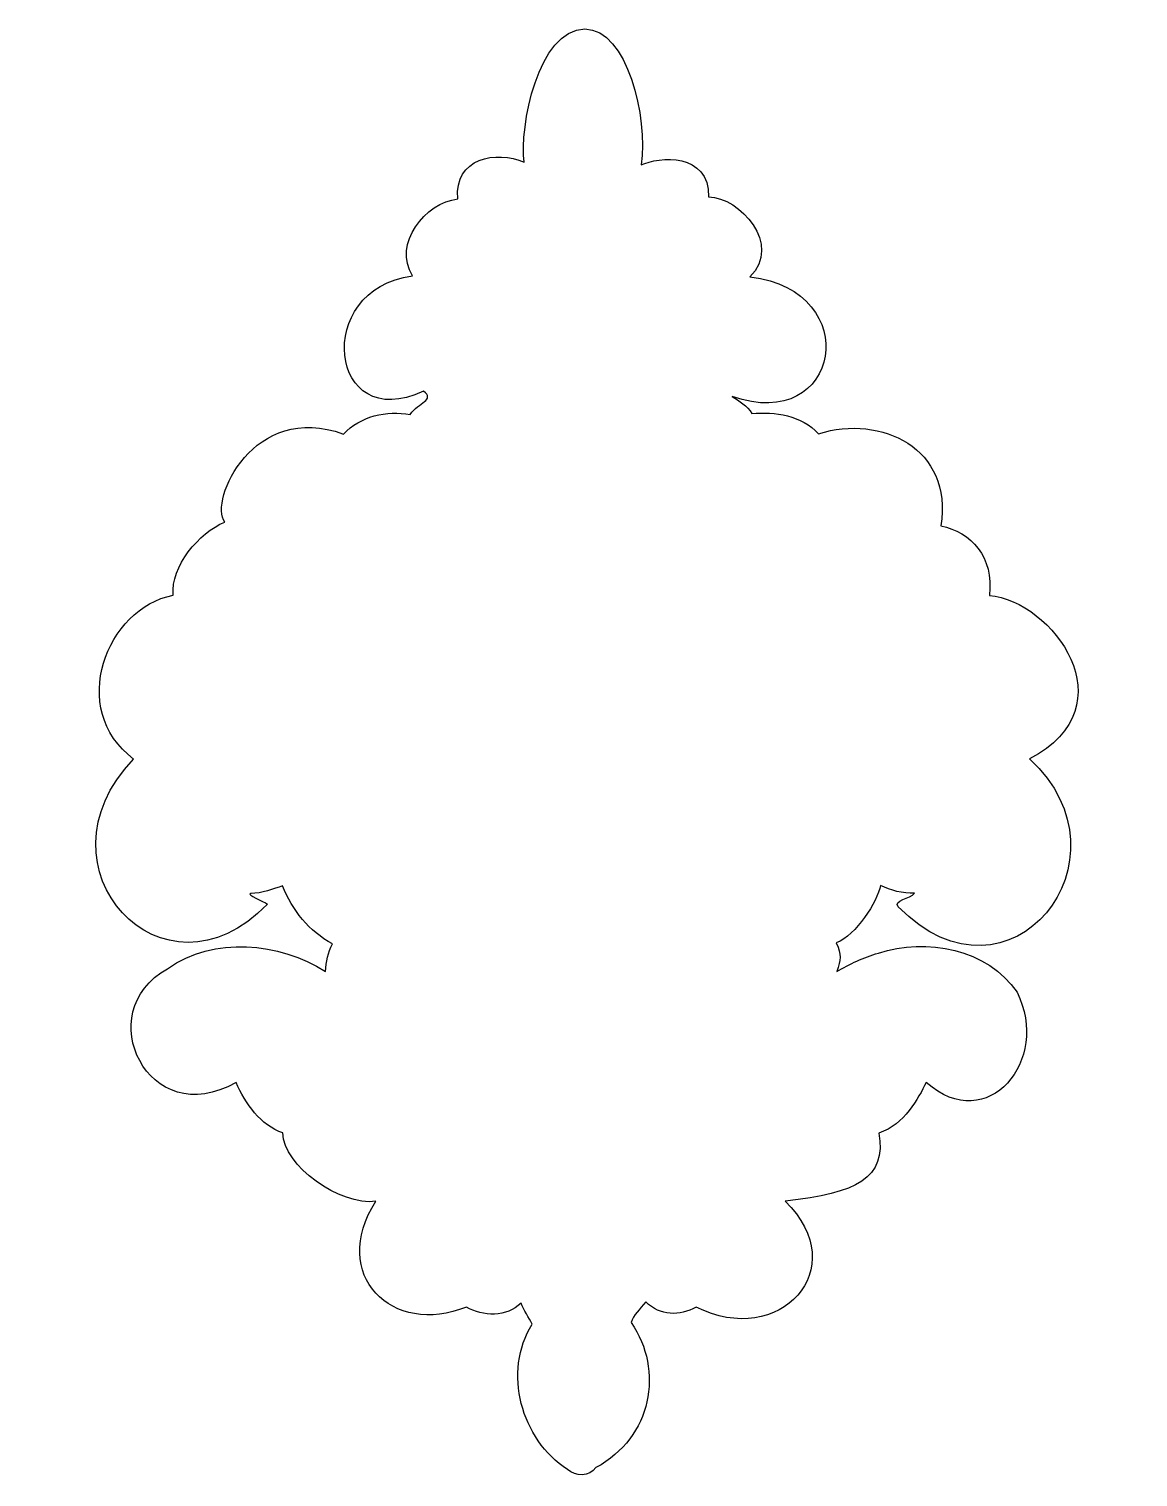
# Model space of a CAD drawing. Header units: centimetres. Extents: x -8 to 6.8, y -7.7 to 11.6.
import ezdxf

# ---------------------------------------------------------------- set-up
doc = ezdxf.new("R2010")
doc.units = ezdxf.units.CM
doc.header["$MEASUREMENT"] = 0
doc.layers.add('Layer 1', color=7, linetype='Continuous')

msp = doc.modelspace()

# ---------------------------------------------------------------- linework, layer by layer
at = {"layer": 'Layer 1', "color": 14}
msp.add_open_spline([(-0.54762, 11.6155), (-1.17815, 11.60964), (-1.42075, 10.2935), (-1.3579, 9.83807), (-1.3579, 9.83807), (-1.72287, 10.00042), (-2.30109, 9.89763), (-2.24071, 9.34847), (-2.24071, 9.34847), (-2.67968, 9.30069), (-3.11316, 8.75071), (-2.84524, 8.32238), (-2.84524, 8.32238), (-4.19025, 8.15065), (-3.9594, 6.18219), (-2.70054, 6.78697), (-2.70054, 6.78697), (-2.54009, 6.65912), (-2.76592, 6.6431), (-2.87665, 6.4736), (-2.87665, 6.4736), (-3.19078, 6.53075), (-3.54352, 6.45083), (-3.76548, 6.21315), (-3.76548, 6.21315), (-4.96274, 6.65445), (-5.56749, 5.32495), (-5.3479, 5.03942), (-5.3479, 5.03942), (-5.69877, 4.89587), (-6.06698, 4.44749), (-6.03841, 4.06259), (-6.03841, 4.06259), (-6.92535, 3.8983), (-7.4491, 2.53829), (-6.56427, 1.87812), (-6.56427, 1.87812), (-7.95954, 0.4337), (-6.16302, -1.49896), (-4.78081, -0.05665), (-4.78081, -0.05665), (-4.83325, -0.02058), (-5.0678, 0.07079), (-5.00157, 0.08722), (-5.00157, 0.08722), (-4.85601, 0.08439), (-4.69789, 0.1498), (-4.57824, 0.18644), (-4.57824, 0.18644), (-4.45188, -0.13576), (-4.22246, -0.42267), (-3.91513, -0.58499), (-3.91513, -0.58499), (-3.97415, -0.6976), (-4.00117, -0.82917), (-4.00526, -0.95293), (-4.00526, -0.95293), (-4.62662, -0.56869), (-5.49384, -0.47553), (-6.11118, -0.91738), (-6.11118, -0.91738), (-7.15587, -1.49271), (-6.36414, -3.10662), (-5.1992, -2.4346), (-5.1992, -2.4346), (-5.07234, -2.71683), (-4.87383, -3.0047), (-4.57412, -3.10846), (-4.57412, -3.10846), (-4.57857, -3.5376), (-3.80372, -4.08779), (-3.33495, -4.01915), (-3.33495, -4.01915), (-3.96555, -5.00236), (-3.10867, -5.83185), (-2.12755, -5.42936), (-2.12755, -5.42936), (-1.90923, -5.56104), (-1.58901, -5.56587), (-1.39995, -5.37727), (-1.39995, -5.37727), (-1.35765, -5.47321), (-1.29907, -5.56887), (-1.24947, -5.65839), (-1.24947, -5.65839), (-1.65112, -6.2899), (-1.39596, -7.20136), (-0.77983, -7.59564), (-0.77983, -7.59564), (-0.67445, -7.69695), (-0.49092, -7.69256), (-0.40197, -7.57166), (-0.40197, -7.57166), (0.34753, -7.16611), (0.50738, -6.27774), (0.06967, -5.63772), (0.06967, -5.63772), (0.10007, -5.5297), (0.17974, -5.46293), (0.26409, -5.36085), (0.26409, -5.36085), (0.45481, -5.55074), (0.71505, -5.55469), (0.93417, -5.43019), (0.93417, -5.43019), (2.04389, -5.99058), (3.03959, -4.92103), (2.12231, -4.01715), (2.12231, -4.01715), (3.07813, -3.91145), (3.47458, -3.71139), (3.37152, -3.10918), (3.37152, -3.10918), (3.71518, -2.99833), (3.89164, -2.64715), (4.0025, -2.43544), (4.0025, -2.43544), (4.82296, -3.16056), (5.66385, -2.13172), (5.21297, -1.23241), (5.21297, -1.23241), (4.8192, -0.64857), (4.00613, -0.50049), (3.36366, -0.71002), (3.36366, -0.71002), (3.16946, -0.76636), (2.98128, -0.85513), (2.8094, -0.95625), (2.8094, -0.95625), (2.86549, -0.79182), (2.87588, -0.73732), (2.80291, -0.57434), (2.80291, -0.57434), (3.07011, -0.46806), (3.34844, -0.02651), (3.39231, 0.19386), (3.39231, 0.19386), (3.53165, 0.12171), (3.6882, 0.08526), (3.84623, 0.08803), (3.84623, 0.08803), (3.78735, 0.01916), (3.56043, -0.00849), (3.62869, -0.0918), (3.62869, -0.0918), (5.11469, -1.60585), (6.82566, 0.55319), (5.37999, 1.88058), (5.37999, 1.88058), (6.72671, 2.5905), (5.67933, 3.98858), (4.84338, 4.06174), (4.84338, 4.06174), (4.90758, 4.5774), (4.59861, 4.90607), (4.1968, 4.98778), (4.1968, 4.98778), (4.36125, 6.02949), (3.40234, 6.4769), (2.5663, 6.21809), (2.5663, 6.21809), (2.34556, 6.46185), (1.97927, 6.51429), (1.67829, 6.48515), (1.67829, 6.48515), (1.6219, 6.58888), (1.50433, 6.6583), (1.41619, 6.71418), (1.41619, 6.71418), (2.85611, 6.20074), (3.19572, 8.12908), (1.65266, 8.30829), (1.65266, 8.30829), (2.08586, 8.73848), (1.51476, 9.371), (1.09952, 9.37655), (1.09952, 9.37655), (1.11588, 9.96912), (0.43276, 9.91756), (0.2023, 9.80189), (0.2023, 9.80189), (0.2969, 10.43436), (0.01239, 11.61025), (-0.54763, 11.61547), (-0.54763, 11.61547), (-0.54763, 11.61547), (-0.54762, 11.6155), (-0.54762, 11.6155)], degree=3, knots=[0, 0, 0, 0, 0.02083333, 0.02083333, 0.02083333, 0.02083333, 0.04166667, 0.04166667, 0.04166667, 0.04166667, 0.0625, 0.0625, 0.0625, 0.0625, 0.08333333, 0.08333333, 0.08333333, 0.08333333, 0.10416667, 0.10416667, 0.10416667, 0.10416667, 0.125, 0.125, 0.125, 0.125, 0.14583333, 0.14583333, 0.14583333, 0.14583333, 0.16666667, 0.16666667, 0.16666667, 0.16666667, 0.1875, 0.1875, 0.1875, 0.1875, 0.20833333, 0.20833333, 0.20833333, 0.20833333, 0.22916667, 0.22916667, 0.22916667, 0.22916667, 0.25, 0.25, 0.25, 0.25, 0.27083333, 0.27083333, 0.27083333, 0.27083333, 0.29166667, 0.29166667, 0.29166667, 0.29166667, 0.3125, 0.3125, 0.3125, 0.3125, 0.33333333, 0.33333333, 0.33333333, 0.33333333, 0.35416667, 0.35416667, 0.35416667, 0.35416667, 0.375, 0.375, 0.375, 0.375, 0.39583333, 0.39583333, 0.39583333, 0.39583333, 0.41666667, 0.41666667, 0.41666667, 0.41666667, 0.4375, 0.4375, 0.4375, 0.4375, 0.45833333, 0.45833333, 0.45833333, 0.45833333, 0.47916667, 0.47916667, 0.47916667, 0.47916667, 0.5, 0.5, 0.5, 0.5, 0.52083333, 0.52083333, 0.52083333, 0.52083333, 0.54166667, 0.54166667, 0.54166667, 0.54166667, 0.5625, 0.5625, 0.5625, 0.5625, 0.58333333, 0.58333333, 0.58333333, 0.58333333, 0.60416667, 0.60416667, 0.60416667, 0.60416667, 0.625, 0.625, 0.625, 0.625, 0.64583333, 0.64583333, 0.64583333, 0.64583333, 0.66666667, 0.66666667, 0.66666667, 0.66666667, 0.6875, 0.6875, 0.6875, 0.6875, 0.70833333, 0.70833333, 0.70833333, 0.70833333, 0.72916667, 0.72916667, 0.72916667, 0.72916667, 0.75, 0.75, 0.75, 0.75, 0.77083333, 0.77083333, 0.77083333, 0.77083333, 0.79166667, 0.79166667, 0.79166667, 0.79166667, 0.8125, 0.8125, 0.8125, 0.8125, 0.83333333, 0.83333333, 0.83333333, 0.83333333, 0.85416667, 0.85416667, 0.85416667, 0.85416667, 0.875, 0.875, 0.875, 0.875, 0.89583333, 0.89583333, 0.89583333, 0.89583333, 0.91666667, 0.91666667, 0.91666667, 0.91666667, 0.9375, 0.9375, 0.9375, 0.9375, 0.95833333, 0.95833333, 0.95833333, 0.95833333, 1, 1, 1, 1], dxfattribs=at)

doc.saveas('drawing.dxf')
